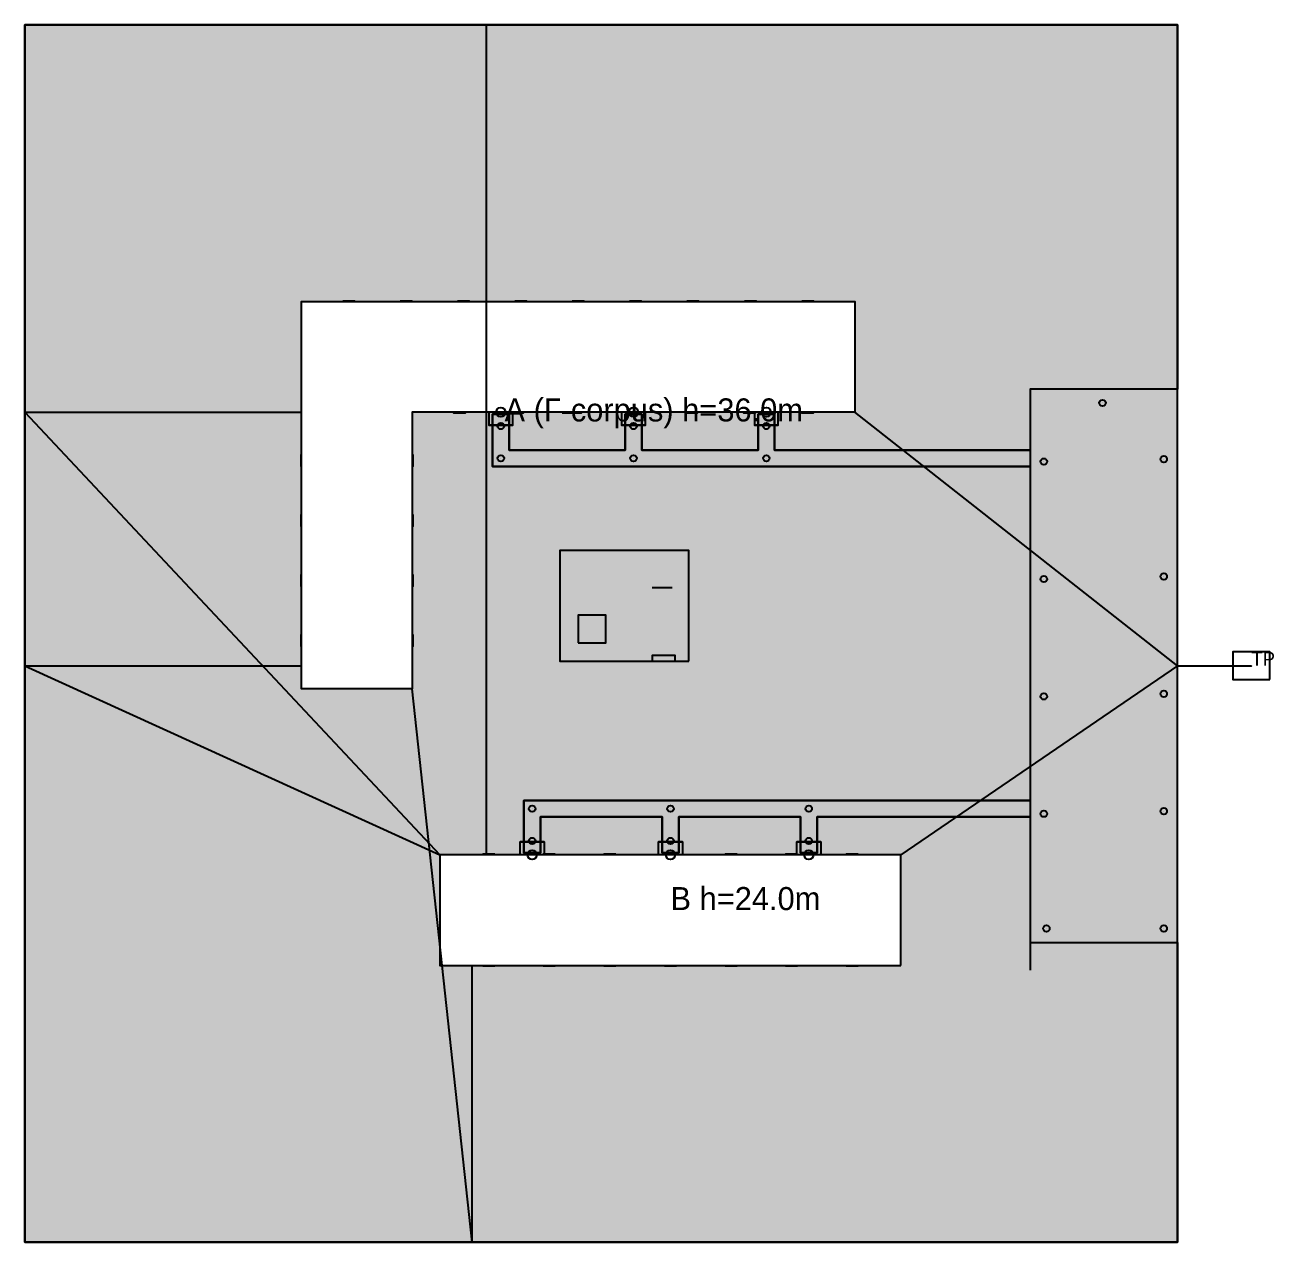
# Model space of a CAD drawing. Header units: metres. Extents: x 10 to 145, y 10 to 142.
import ezdxf

# ---------------------------------------------------------------- set-up
doc = ezdxf.new("R2010")
doc.units = ezdxf.units.M
for name, color, linetype in [('BUILDING_FOOTPRINT', 1, 'Continuous'), ('CANOPIES', 132, 'Continuous'), ('ENTRANCES', 132, 'Continuous'), ('GAS_PIPE', 2, 'Continuous'), ('GRASS', 84, 'Continuous'), ('HEATING_T1', 1, 'Continuous'), ('LABELS', 7, 'Continuous'), ('LAMPS', 2, 'Continuous'), ('PARKING', 253, 'Continuous'), ('PARKING_MARKINGS', 7, 'Continuous'), ('PATHS', 9, 'Continuous'), ('PLAYGROUND', 43, 'Continuous'), ('POWER_CABLE', 253, 'Continuous'), ('SEWER_K1', 30, 'Continuous'), ('TERRITORY_BOUNDARY', 8, 'Continuous'), ('TRANSFORMER_SUBSTATION', 9, 'Continuous'), ('WATER_SUPPLY_B1', 5, 'Continuous'), ('WINDOWS', 150, 'Continuous')]:
    doc.layers.add(name, color=color, linetype=linetype)

msp = doc.modelspace()

# ---------------------------------------------------------------- hatches: boundary and pattern name
at = {"layer": 'GRASS'}
h = msp.add_hatch(color=84, dxfattribs=at)
h.paths.add_polyline_path([(135, 10), (10, 10), (10, 142), (135, 142), (135, 102.5), (119, 102.5), (119, 95.9), (91.3, 95.9), (91.3, 99.8), (89.5, 99.8), (89.5, 95.9), (76.9, 95.9), (76.9, 99.8), (75.1, 99.8), (75.1, 95.9), (62.5, 95.9), (62.5, 99.8), (60.7, 99.8), (60.7, 94.1), (75.1, 94.1), (89.5, 94.1), (119, 94.1), (119, 57.9), (94.1, 57.9), (79.1, 57.9), (64.1, 57.9), (64.1, 52.2), (65.9, 52.2), (65.9, 56.1), (79.1, 56.1), (79.1, 52.2), (80.9, 52.2), (80.9, 56.1), (94.1, 56.1), (94.1, 52.2), (95.9, 52.2), (95.9, 56.1), (119, 56.1), (119, 42.5), (135, 42.5), (135, 10)])
h.paths.add_polyline_path([(55, 52), (55, 40), (105, 40), (105, 52), (55, 52)], flags=16)
h.paths.add_polyline_path([(68, 73), (82, 73), (82, 85), (68, 85), (68, 73)], flags=16)
h.paths.add_polyline_path([(40, 112), (40, 100), (40, 70), (52, 70), (52, 100), (100, 100), (100, 112), (40, 112)], flags=16)
at = {"layer": 'PARKING'}
msp.add_hatch(color=253, dxfattribs=at).paths.add_polyline_path([(135, 42.5), (135, 102.5), (119, 102.5), (119, 42.5), (135, 42.5)])
at = {"layer": 'PATHS'}
for points in [[(89.5, 94.1), (75.1, 94.1), (60.7, 94.1), (60.7, 99.8), (62.5, 99.8), (62.5, 95.9), (75.1, 95.9), (75.1, 99.8), (76.9, 99.8), (76.9, 95.9), (89.5, 95.9), (89.5, 99.8), (91.3, 99.8), (91.3, 95.9), (119, 95.9), (119, 94.1), (89.5, 94.1)], [(95.9, 56.1), (95.9, 52.2), (94.1, 52.2), (94.1, 56.1), (80.9, 56.1), (80.9, 52.2), (79.1, 52.2), (79.1, 56.1), (65.9, 56.1), (65.9, 52.2), (64.1, 52.2), (64.1, 57.9), (79.1, 57.9), (94.1, 57.9), (119, 57.9), (119, 56.1), (95.9, 56.1)]]:
    msp.add_hatch(color=9, dxfattribs=at).paths.add_polyline_path(points)
at = {"layer": 'PLAYGROUND'}
msp.add_hatch(color=43, dxfattribs=at).paths.add_polyline_path([(82, 73), (82, 85), (68, 85), (68, 73), (82, 73)])

# ---------------------------------------------------------------- linework, layer by layer
at = {"layer": 'BUILDING_FOOTPRINT'}
for points in [[(52, 70), (40, 70), (40, 100), (40, 112), (100, 112), (100, 100), (52, 100), (52, 70)], [(105, 40), (105, 52), (55, 52), (55, 40), (105, 40)]]:
    msp.add_lwpolyline(points, close=True, dxfattribs=at)
at = {"layer": 'CANOPIES'}
for points in [[(62.9, 100, 2.7), (60.3, 100, 2.7), (60.3, 98.6, 2.7), (62.9, 98.6, 2.7)], [(77.3, 100, 2.7), (74.7, 100, 2.7), (74.7, 98.6, 2.7), (77.3, 98.6, 2.7)], [(91.7, 100, 2.7), (89.1, 100, 2.7), (89.1, 98.6, 2.7), (91.7, 98.6, 2.7)], [(60.3, 98.6, 2.7), (62.9, 98.6, 2.7), (62.9, 98.6, 2.45), (60.3, 98.6, 2.45)], [(74.7, 98.6, 2.7), (77.3, 98.6, 2.7), (77.3, 98.6, 2.45), (74.7, 98.6, 2.45)], [(89.1, 98.6, 2.7), (91.7, 98.6, 2.7), (91.7, 98.6, 2.45), (89.1, 98.6, 2.45)], [(66.3, 52, 2.7), (63.7, 52, 2.7), (63.7, 53.4, 2.7), (66.3, 53.4, 2.7)], [(63.7, 53.4, 2.7), (66.3, 53.4, 2.7), (66.3, 53.4, 2.45), (63.7, 53.4, 2.45)], [(81.3, 52, 2.7), (78.7, 52, 2.7), (78.7, 53.4, 2.7), (81.3, 53.4, 2.7)], [(78.7, 53.4, 2.7), (81.3, 53.4, 2.7), (81.3, 53.4, 2.45), (78.7, 53.4, 2.45)], [(96.3, 52, 2.7), (93.7, 52, 2.7), (93.7, 53.4, 2.7), (96.3, 53.4, 2.7)], [(93.7, 53.4, 2.7), (96.3, 53.4, 2.7), (96.3, 53.4, 2.45), (93.7, 53.4, 2.45)]]:
    msp.add_3dface(points, dxfattribs=at)
at = {"layer": 'ENTRANCES'}
for centre in [(61.6, 100, 0.05), (76, 100, 0.05), (90.4, 100, 0.05), (65, 52, 0.05), (80, 52, 0.05), (95, 52, 0.05)]:
    msp.add_circle(centre, 0.5, dxfattribs=at)
at = {"layer": 'GAS_PIPE', "color": 2}
for points in [[(10, 100, 0.6), (40, 100, 0.6), (40, 100, 35)], [(10, 100, 0.6), (55, 52, 0.6), (55, 52, 23)]]:
    msp.add_polyline3d(points, dxfattribs=at)
at = {"layer": 'GRASS'}
msp.add_lwpolyline([(135, 10), (10, 10), (10, 142), (135, 142), (135, 102.5), (119, 102.5), (119, 95.9), (91.3, 95.9), (91.3, 99.8), (89.5, 99.8), (89.5, 95.9), (76.9, 95.9), (76.9, 99.8), (75.1, 99.8), (75.1, 95.9), (62.5, 95.9), (62.5, 99.8), (60.7, 99.8), (60.7, 94.1), (75.1, 94.1), (89.5, 94.1), (119, 94.1), (119, 57.9), (94.1, 57.9), (79.1, 57.9), (64.1, 57.9), (64.1, 52.2), (65.9, 52.2), (65.9, 56.1), (79.1, 56.1), (79.1, 52.2), (80.9, 52.2), (80.9, 56.1), (94.1, 56.1), (94.1, 52.2), (95.9, 52.2), (95.9, 56.1), (119, 56.1), (119, 42.5), (135, 42.5), (135, 10)], close=True, dxfattribs=at)
at = {"layer": 'HEATING_T1', "color": 1}
msp.add_line((60, 142, -1.3), (60, 142, -0.3), dxfattribs=at)
for points in [[(60, 142, -1.3), (60, 112, -1.3), (60, 112, -0.3)], [(60, 142, -1.3), (60, 52, -1.3), (60, 52, -0.3)]]:
    msp.add_polyline3d(points, dxfattribs=at)
at = {"layer": 'LAMPS'}
for p, q in [((126.86, 101), (126.86, 101, 4)), ((61.6, 98.5), (61.6, 98.5, 4)), ((76, 98.5), (76, 98.5, 4)), ((90.4, 98.5), (90.4, 98.5, 4)), ((61.6, 95), (61.6, 95, 4)), ((76, 95), (76, 95, 4)), ((90.4, 95), (90.4, 95, 4)), ((133.5, 94.91), (133.5, 94.91, 4)), ((120.5, 94.64), (120.5, 94.64, 4)), ((120.5, 81.91), (120.5, 81.91, 4)), ((133.5, 82.18), (133.5, 82.18, 4)), ((120.5, 69.18), (120.5, 69.18, 4)), ((133.5, 69.45), (133.5, 69.45, 4)), ((65, 57), (65, 57, 4)), ((80, 57), (80, 57, 4)), ((95, 57), (95, 57, 4)), ((120.5, 56.45), (120.5, 56.45, 4)), ((133.5, 56.73), (133.5, 56.73, 4)), ((65, 53.5), (65, 53.5, 4)), ((80, 53.5), (80, 53.5, 4)), ((95, 53.5), (95, 53.5, 4)), ((120.77, 44), (120.77, 44, 4)), ((133.5, 44), (133.5, 44, 4)), ((133.5, 44), (133.5, 44, 4))]:
    msp.add_line(p, q, dxfattribs=at)
for centre in [(126.86, 101, 4), (61.6, 98.5, 4), (76, 98.5, 4), (90.4, 98.5, 4), (61.6, 95, 4), (76, 95, 4), (90.4, 95, 4), (120.5, 94.64, 4), (133.5, 94.91, 4), (120.5, 81.91, 4), (133.5, 82.18, 4), (120.5, 69.18, 4), (133.5, 69.45, 4), (65, 57, 4), (80, 57, 4), (95, 57, 4), (133.5, 56.73, 4), (120.5, 56.45, 4), (65, 53.5, 4), (80, 53.5, 4), (95, 53.5, 4), (120.77, 44, 4), (133.5, 44, 4), (133.5, 44, 4)]:
    msp.add_circle(centre, 0.35, dxfattribs=at)
at = {"layer": 'PARKING'}
msp.add_lwpolyline([(135, 42.5), (135, 102.5), (119, 102.5), (119, 42.5), (135, 42.5)], close=True, dxfattribs=at)
at = {"layer": 'PARKING_MARKINGS'}
for p, q in [((119, 100), (119, 94.5)), ((119, 97.5), (119, 92)), ((119, 95), (119, 89.5)), ((119, 92.5), (119, 87)), ((119, 90), (119, 84.5)), ((119, 87.5), (119, 82)), ((119, 85), (119, 79.5)), ((119, 82.5), (119, 77)), ((119, 80), (119, 74.5)), ((119, 77.5), (119, 72)), ((119, 75), (119, 69.5)), ((119, 72.5), (119, 67)), ((119, 70), (119, 64.5)), ((119, 67.5), (119, 62)), ((119, 65), (119, 59.5)), ((119, 62.5), (119, 57)), ((119, 60), (119, 54.5)), ((119, 57.5), (119, 52)), ((119, 55), (119, 49.5)), ((119, 52.5), (119, 47)), ((119, 50), (119, 44.5)), ((119, 47.5), (119, 42)), ((119, 45), (119, 39.5))]:
    msp.add_line(p, q, dxfattribs=at)
at = {"layer": 'PATHS'}
for points in [[(89.5, 94.1), (75.1, 94.1), (60.7, 94.1), (60.7, 99.8), (62.5, 99.8), (62.5, 95.9), (75.1, 95.9), (75.1, 99.8), (76.9, 99.8), (76.9, 95.9), (89.5, 95.9), (89.5, 99.8), (91.3, 99.8), (91.3, 95.9), (119, 95.9), (119, 94.1), (89.5, 94.1)], [(95.9, 56.1), (95.9, 52.2), (94.1, 52.2), (94.1, 56.1), (80.9, 56.1), (80.9, 52.2), (79.1, 52.2), (79.1, 56.1), (65.9, 56.1), (65.9, 52.2), (64.1, 52.2), (64.1, 57.9), (79.1, 57.9), (94.1, 57.9), (119, 57.9), (119, 56.1), (95.9, 56.1)]]:
    msp.add_lwpolyline(points, close=True, dxfattribs=at)
at = {"layer": 'PLAYGROUND'}
for p, q in [((78, 81), (78, 81, 1.4)), ((78, 81, 1.4), (80.2, 81, 1.4)), ((80.2, 81), (80.2, 81, 1.4))]:
    msp.add_line(p, q, dxfattribs=at)
for points in [[(82, 73), (82, 85), (68, 85), (68, 73), (82, 73)], [(70, 75), (73, 75), (73, 78), (70, 78)], [(78, 73), (80.5, 73), (80.5, 73.6), (78, 73.6)]]:
    msp.add_lwpolyline(points, close=True, dxfattribs=at)
at = {"layer": 'POWER_CABLE', "color": 253}
msp.add_line((135, 72.5, -0.7), (135, 72.5, -0.3), dxfattribs=at)
for points in [[(135, 72.5, -0.7), (100, 100, -0.7), (100, 100, -0.3)], [(135, 72.5, -0.7), (105, 52, -0.7), (105, 52, -0.3)], [(135, 72.5, -0.7), (143, 72.5, -0.7), (143, 72.5, 0.1)]]:
    msp.add_polyline3d(points, dxfattribs=at)
at = {"layer": 'SEWER_K1', "color": 30}
msp.add_line((58.5, 10, -2.2), (58.5, 10, -0.3), dxfattribs=at)
for points in [[(58.5, 10, -2.2), (52, 70, -2.2), (52, 70, -0.3)], [(58.5, 10, -2.2), (58.5, 40, -2.2), (58.5, 40, -0.3)]]:
    msp.add_polyline3d(points, dxfattribs=at)
at = {"layer": 'TERRITORY_BOUNDARY'}
msp.add_lwpolyline([(135, 142), (10, 142), (10, 10), (135, 10), (135, 142)], close=True, dxfattribs=at)
at = {"layer": 'TRANSFORMER_SUBSTATION'}
msp.add_lwpolyline([(145, 71), (145, 74), (141, 74), (141, 71), (145, 71)], close=True, dxfattribs=at)
at = {"layer": 'WATER_SUPPLY_B1', "color": 5}
msp.add_line((10, 72.5, -1.6), (10, 72.5, -0.3), dxfattribs=at)
for points in [[(10, 72.5, -1.6), (40, 72.5, -1.6), (40, 72.5, -0.3)], [(10, 72.5, -1.6), (55, 52, -1.6), (55, 52, -0.3)]]:
    msp.add_polyline3d(points, dxfattribs=at)
at = {"layer": 'WINDOWS'}
for points in [[(44.46, 112.05, 1), (45.76, 112.05, 1), (45.76, 112.05, 2.4), (44.46, 112.05, 2.4)], [(44.46, 112.05, 4), (45.76, 112.05, 4), (45.76, 112.05, 5.4), (44.46, 112.05, 5.4)], [(44.46, 112.05, 7), (45.76, 112.05, 7), (45.76, 112.05, 8.4), (44.46, 112.05, 8.4)], [(44.46, 112.05, 10), (45.76, 112.05, 10), (45.76, 112.05, 11.4), (44.46, 112.05, 11.4)], [(44.46, 112.05, 13), (45.76, 112.05, 13), (45.76, 112.05, 14.4), (44.46, 112.05, 14.4)], [(44.46, 112.05, 16), (45.76, 112.05, 16), (45.76, 112.05, 17.4), (44.46, 112.05, 17.4)], [(44.46, 112.05, 19), (45.76, 112.05, 19), (45.76, 112.05, 20.4), (44.46, 112.05, 20.4)], [(44.46, 112.05, 22), (45.76, 112.05, 22), (45.76, 112.05, 23.4), (44.46, 112.05, 23.4)], [(44.46, 112.05, 25), (45.76, 112.05, 25), (45.76, 112.05, 26.4), (44.46, 112.05, 26.4)], [(44.46, 112.05, 28), (45.76, 112.05, 28), (45.76, 112.05, 29.4), (44.46, 112.05, 29.4)], [(44.46, 112.05, 31), (45.76, 112.05, 31), (45.76, 112.05, 32.4), (44.46, 112.05, 32.4)], [(44.46, 112.05, 34), (45.76, 112.05, 34), (45.76, 112.05, 35.4), (44.46, 112.05, 35.4)], [(50.68, 112.05, 1), (51.98, 112.05, 1), (51.98, 112.05, 2.4), (50.68, 112.05, 2.4)], [(50.68, 112.05, 4), (51.98, 112.05, 4), (51.98, 112.05, 5.4), (50.68, 112.05, 5.4)], [(50.68, 112.05, 7), (51.98, 112.05, 7), (51.98, 112.05, 8.4), (50.68, 112.05, 8.4)], [(50.68, 112.05, 10), (51.98, 112.05, 10), (51.98, 112.05, 11.4), (50.68, 112.05, 11.4)], [(50.68, 112.05, 13), (51.98, 112.05, 13), (51.98, 112.05, 14.4), (50.68, 112.05, 14.4)], [(50.68, 112.05, 16), (51.98, 112.05, 16), (51.98, 112.05, 17.4), (50.68, 112.05, 17.4)], [(50.68, 112.05, 19), (51.98, 112.05, 19), (51.98, 112.05, 20.4), (50.68, 112.05, 20.4)], [(50.68, 112.05, 22), (51.98, 112.05, 22), (51.98, 112.05, 23.4), (50.68, 112.05, 23.4)], [(50.68, 112.05, 25), (51.98, 112.05, 25), (51.98, 112.05, 26.4), (50.68, 112.05, 26.4)], [(50.68, 112.05, 28), (51.98, 112.05, 28), (51.98, 112.05, 29.4), (50.68, 112.05, 29.4)], [(50.68, 112.05, 31), (51.98, 112.05, 31), (51.98, 112.05, 32.4), (50.68, 112.05, 32.4)], [(50.68, 112.05, 34), (51.98, 112.05, 34), (51.98, 112.05, 35.4), (50.68, 112.05, 35.4)], [(56.91, 112.05, 1), (58.21, 112.05, 1), (58.21, 112.05, 2.4), (56.91, 112.05, 2.4)], [(56.91, 112.05, 4), (58.21, 112.05, 4), (58.21, 112.05, 5.4), (56.91, 112.05, 5.4)], [(56.91, 112.05, 7), (58.21, 112.05, 7), (58.21, 112.05, 8.4), (56.91, 112.05, 8.4)], [(56.91, 112.05, 10), (58.21, 112.05, 10), (58.21, 112.05, 11.4), (56.91, 112.05, 11.4)], [(56.91, 112.05, 13), (58.21, 112.05, 13), (58.21, 112.05, 14.4), (56.91, 112.05, 14.4)], [(56.91, 112.05, 16), (58.21, 112.05, 16), (58.21, 112.05, 17.4), (56.91, 112.05, 17.4)], [(56.91, 112.05, 19), (58.21, 112.05, 19), (58.21, 112.05, 20.4), (56.91, 112.05, 20.4)], [(56.91, 112.05, 22), (58.21, 112.05, 22), (58.21, 112.05, 23.4), (56.91, 112.05, 23.4)], [(56.91, 112.05, 25), (58.21, 112.05, 25), (58.21, 112.05, 26.4), (56.91, 112.05, 26.4)], [(56.91, 112.05, 28), (58.21, 112.05, 28), (58.21, 112.05, 29.4), (56.91, 112.05, 29.4)], [(56.91, 112.05, 31), (58.21, 112.05, 31), (58.21, 112.05, 32.4), (56.91, 112.05, 32.4)], [(56.91, 112.05, 34), (58.21, 112.05, 34), (58.21, 112.05, 35.4), (56.91, 112.05, 35.4)], [(63.13, 112.05, 1), (64.43, 112.05, 1), (64.43, 112.05, 2.4), (63.13, 112.05, 2.4)], [(63.13, 112.05, 4), (64.43, 112.05, 4), (64.43, 112.05, 5.4), (63.13, 112.05, 5.4)], [(63.13, 112.05, 7), (64.43, 112.05, 7), (64.43, 112.05, 8.4), (63.13, 112.05, 8.4)], [(63.13, 112.05, 10), (64.43, 112.05, 10), (64.43, 112.05, 11.4), (63.13, 112.05, 11.4)], [(63.13, 112.05, 13), (64.43, 112.05, 13), (64.43, 112.05, 14.4), (63.13, 112.05, 14.4)], [(63.13, 112.05, 16), (64.43, 112.05, 16), (64.43, 112.05, 17.4), (63.13, 112.05, 17.4)], [(63.13, 112.05, 19), (64.43, 112.05, 19), (64.43, 112.05, 20.4), (63.13, 112.05, 20.4)], [(63.13, 112.05, 22), (64.43, 112.05, 22), (64.43, 112.05, 23.4), (63.13, 112.05, 23.4)], [(63.13, 112.05, 25), (64.43, 112.05, 25), (64.43, 112.05, 26.4), (63.13, 112.05, 26.4)], [(63.13, 112.05, 28), (64.43, 112.05, 28), (64.43, 112.05, 29.4), (63.13, 112.05, 29.4)], [(63.13, 112.05, 31), (64.43, 112.05, 31), (64.43, 112.05, 32.4), (63.13, 112.05, 32.4)], [(63.13, 112.05, 34), (64.43, 112.05, 34), (64.43, 112.05, 35.4), (63.13, 112.05, 35.4)], [(69.35, 112.05, 1), (70.65, 112.05, 1), (70.65, 112.05, 2.4), (69.35, 112.05, 2.4)], [(69.35, 112.05, 4), (70.65, 112.05, 4), (70.65, 112.05, 5.4), (69.35, 112.05, 5.4)], [(69.35, 112.05, 7), (70.65, 112.05, 7), (70.65, 112.05, 8.4), (69.35, 112.05, 8.4)], [(69.35, 112.05, 10), (70.65, 112.05, 10), (70.65, 112.05, 11.4), (69.35, 112.05, 11.4)], [(69.35, 112.05, 13), (70.65, 112.05, 13), (70.65, 112.05, 14.4), (69.35, 112.05, 14.4)], [(69.35, 112.05, 16), (70.65, 112.05, 16), (70.65, 112.05, 17.4), (69.35, 112.05, 17.4)], [(69.35, 112.05, 19), (70.65, 112.05, 19), (70.65, 112.05, 20.4), (69.35, 112.05, 20.4)], [(69.35, 112.05, 22), (70.65, 112.05, 22), (70.65, 112.05, 23.4), (69.35, 112.05, 23.4)], [(69.35, 112.05, 25), (70.65, 112.05, 25), (70.65, 112.05, 26.4), (69.35, 112.05, 26.4)], [(69.35, 112.05, 28), (70.65, 112.05, 28), (70.65, 112.05, 29.4), (69.35, 112.05, 29.4)], [(69.35, 112.05, 31), (70.65, 112.05, 31), (70.65, 112.05, 32.4), (69.35, 112.05, 32.4)], [(69.35, 112.05, 34), (70.65, 112.05, 34), (70.65, 112.05, 35.4), (69.35, 112.05, 35.4)], [(75.57, 112.05, 1), (76.87, 112.05, 1), (76.87, 112.05, 2.4), (75.57, 112.05, 2.4)], [(75.57, 112.05, 4), (76.87, 112.05, 4), (76.87, 112.05, 5.4), (75.57, 112.05, 5.4)], [(75.57, 112.05, 7), (76.87, 112.05, 7), (76.87, 112.05, 8.4), (75.57, 112.05, 8.4)], [(75.57, 112.05, 10), (76.87, 112.05, 10), (76.87, 112.05, 11.4), (75.57, 112.05, 11.4)], [(75.57, 112.05, 13), (76.87, 112.05, 13), (76.87, 112.05, 14.4), (75.57, 112.05, 14.4)], [(75.57, 112.05, 16), (76.87, 112.05, 16), (76.87, 112.05, 17.4), (75.57, 112.05, 17.4)], [(75.57, 112.05, 19), (76.87, 112.05, 19), (76.87, 112.05, 20.4), (75.57, 112.05, 20.4)], [(75.57, 112.05, 22), (76.87, 112.05, 22), (76.87, 112.05, 23.4), (75.57, 112.05, 23.4)], [(75.57, 112.05, 25), (76.87, 112.05, 25), (76.87, 112.05, 26.4), (75.57, 112.05, 26.4)], [(75.57, 112.05, 28), (76.87, 112.05, 28), (76.87, 112.05, 29.4), (75.57, 112.05, 29.4)], [(75.57, 112.05, 31), (76.87, 112.05, 31), (76.87, 112.05, 32.4), (75.57, 112.05, 32.4)], [(75.57, 112.05, 34), (76.87, 112.05, 34), (76.87, 112.05, 35.4), (75.57, 112.05, 35.4)], [(81.79, 112.05, 1), (83.09, 112.05, 1), (83.09, 112.05, 2.4), (81.79, 112.05, 2.4)], [(81.79, 112.05, 4), (83.09, 112.05, 4), (83.09, 112.05, 5.4), (81.79, 112.05, 5.4)], [(81.79, 112.05, 7), (83.09, 112.05, 7), (83.09, 112.05, 8.4), (81.79, 112.05, 8.4)], [(81.79, 112.05, 10), (83.09, 112.05, 10), (83.09, 112.05, 11.4), (81.79, 112.05, 11.4)], [(81.79, 112.05, 13), (83.09, 112.05, 13), (83.09, 112.05, 14.4), (81.79, 112.05, 14.4)], [(81.79, 112.05, 16), (83.09, 112.05, 16), (83.09, 112.05, 17.4), (81.79, 112.05, 17.4)], [(81.79, 112.05, 19), (83.09, 112.05, 19), (83.09, 112.05, 20.4), (81.79, 112.05, 20.4)], [(81.79, 112.05, 22), (83.09, 112.05, 22), (83.09, 112.05, 23.4), (81.79, 112.05, 23.4)], [(81.79, 112.05, 25), (83.09, 112.05, 25), (83.09, 112.05, 26.4), (81.79, 112.05, 26.4)], [(81.79, 112.05, 28), (83.09, 112.05, 28), (83.09, 112.05, 29.4), (81.79, 112.05, 29.4)], [(81.79, 112.05, 31), (83.09, 112.05, 31), (83.09, 112.05, 32.4), (81.79, 112.05, 32.4)], [(81.79, 112.05, 34), (83.09, 112.05, 34), (83.09, 112.05, 35.4), (81.79, 112.05, 35.4)], [(88.02, 112.05, 1), (89.32, 112.05, 1), (89.32, 112.05, 2.4), (88.02, 112.05, 2.4)], [(88.02, 112.05, 4), (89.32, 112.05, 4), (89.32, 112.05, 5.4), (88.02, 112.05, 5.4)], [(88.02, 112.05, 7), (89.32, 112.05, 7), (89.32, 112.05, 8.4), (88.02, 112.05, 8.4)], [(88.02, 112.05, 10), (89.32, 112.05, 10), (89.32, 112.05, 11.4), (88.02, 112.05, 11.4)], [(88.02, 112.05, 13), (89.32, 112.05, 13), (89.32, 112.05, 14.4), (88.02, 112.05, 14.4)], [(88.02, 112.05, 16), (89.32, 112.05, 16), (89.32, 112.05, 17.4), (88.02, 112.05, 17.4)], [(88.02, 112.05, 19), (89.32, 112.05, 19), (89.32, 112.05, 20.4), (88.02, 112.05, 20.4)], [(88.02, 112.05, 22), (89.32, 112.05, 22), (89.32, 112.05, 23.4), (88.02, 112.05, 23.4)], [(88.02, 112.05, 25), (89.32, 112.05, 25), (89.32, 112.05, 26.4), (88.02, 112.05, 26.4)], [(88.02, 112.05, 28), (89.32, 112.05, 28), (89.32, 112.05, 29.4), (88.02, 112.05, 29.4)], [(88.02, 112.05, 31), (89.32, 112.05, 31), (89.32, 112.05, 32.4), (88.02, 112.05, 32.4)], [(88.02, 112.05, 34), (89.32, 112.05, 34), (89.32, 112.05, 35.4), (88.02, 112.05, 35.4)], [(94.24, 112.05, 1), (95.54, 112.05, 1), (95.54, 112.05, 2.4), (94.24, 112.05, 2.4)], [(94.24, 112.05, 4), (95.54, 112.05, 4), (95.54, 112.05, 5.4), (94.24, 112.05, 5.4)], [(94.24, 112.05, 7), (95.54, 112.05, 7), (95.54, 112.05, 8.4), (94.24, 112.05, 8.4)], [(94.24, 112.05, 10), (95.54, 112.05, 10), (95.54, 112.05, 11.4), (94.24, 112.05, 11.4)], [(94.24, 112.05, 13), (95.54, 112.05, 13), (95.54, 112.05, 14.4), (94.24, 112.05, 14.4)], [(94.24, 112.05, 16), (95.54, 112.05, 16), (95.54, 112.05, 17.4), (94.24, 112.05, 17.4)], [(94.24, 112.05, 19), (95.54, 112.05, 19), (95.54, 112.05, 20.4), (94.24, 112.05, 20.4)], [(94.24, 112.05, 22), (95.54, 112.05, 22), (95.54, 112.05, 23.4), (94.24, 112.05, 23.4)], [(94.24, 112.05, 25), (95.54, 112.05, 25), (95.54, 112.05, 26.4), (94.24, 112.05, 26.4)], [(94.24, 112.05, 28), (95.54, 112.05, 28), (95.54, 112.05, 29.4), (94.24, 112.05, 29.4)], [(94.24, 112.05, 31), (95.54, 112.05, 31), (95.54, 112.05, 32.4), (94.24, 112.05, 32.4)], [(94.24, 112.05, 34), (95.54, 112.05, 34), (95.54, 112.05, 35.4), (94.24, 112.05, 35.4)], [(57.79, 99.95, 1), (56.49, 99.95, 1), (56.49, 99.95, 2.4), (57.79, 99.95, 2.4)], [(57.79, 99.95, 4), (56.49, 99.95, 4), (56.49, 99.95, 5.4), (57.79, 99.95, 5.4)], [(57.79, 99.95, 7), (56.49, 99.95, 7), (56.49, 99.95, 8.4), (57.79, 99.95, 8.4)], [(57.79, 99.95, 10), (56.49, 99.95, 10), (56.49, 99.95, 11.4), (57.79, 99.95, 11.4)], [(57.79, 99.95, 13), (56.49, 99.95, 13), (56.49, 99.95, 14.4), (57.79, 99.95, 14.4)], [(57.79, 99.95, 16), (56.49, 99.95, 16), (56.49, 99.95, 17.4), (57.79, 99.95, 17.4)], [(57.79, 99.95, 19), (56.49, 99.95, 19), (56.49, 99.95, 20.4), (57.79, 99.95, 20.4)], [(57.79, 99.95, 22), (56.49, 99.95, 22), (56.49, 99.95, 23.4), (57.79, 99.95, 23.4)], [(57.79, 99.95, 25), (56.49, 99.95, 25), (56.49, 99.95, 26.4), (57.79, 99.95, 26.4)], [(57.79, 99.95, 28), (56.49, 99.95, 28), (56.49, 99.95, 29.4), (57.79, 99.95, 29.4)], [(57.79, 99.95, 31), (56.49, 99.95, 31), (56.49, 99.95, 32.4), (57.79, 99.95, 32.4)], [(57.79, 99.95, 34), (56.49, 99.95, 34), (56.49, 99.95, 35.4), (57.79, 99.95, 35.4)], [(64.08, 99.95, 4), (62.78, 99.95, 4), (62.78, 99.95, 5.4), (64.08, 99.95, 5.4)], [(64.08, 99.95, 7), (62.78, 99.95, 7), (62.78, 99.95, 8.4), (64.08, 99.95, 8.4)], [(64.08, 99.95, 10), (62.78, 99.95, 10), (62.78, 99.95, 11.4), (64.08, 99.95, 11.4)], [(64.08, 99.95, 13), (62.78, 99.95, 13), (62.78, 99.95, 14.4), (64.08, 99.95, 14.4)], [(64.08, 99.95, 16), (62.78, 99.95, 16), (62.78, 99.95, 17.4), (64.08, 99.95, 17.4)], [(64.08, 99.95, 19), (62.78, 99.95, 19), (62.78, 99.95, 20.4), (64.08, 99.95, 20.4)], [(64.08, 99.95, 22), (62.78, 99.95, 22), (62.78, 99.95, 23.4), (64.08, 99.95, 23.4)], [(64.08, 99.95, 25), (62.78, 99.95, 25), (62.78, 99.95, 26.4), (64.08, 99.95, 26.4)], [(64.08, 99.95, 28), (62.78, 99.95, 28), (62.78, 99.95, 29.4), (64.08, 99.95, 29.4)], [(64.08, 99.95, 31), (62.78, 99.95, 31), (62.78, 99.95, 32.4), (64.08, 99.95, 32.4)], [(64.08, 99.95, 34), (62.78, 99.95, 34), (62.78, 99.95, 35.4), (64.08, 99.95, 35.4)], [(70.36, 99.95, 1), (69.06, 99.95, 1), (69.06, 99.95, 2.4), (70.36, 99.95, 2.4)], [(70.36, 99.95, 4), (69.06, 99.95, 4), (69.06, 99.95, 5.4), (70.36, 99.95, 5.4)], [(70.36, 99.95, 7), (69.06, 99.95, 7), (69.06, 99.95, 8.4), (70.36, 99.95, 8.4)], [(70.36, 99.95, 10), (69.06, 99.95, 10), (69.06, 99.95, 11.4), (70.36, 99.95, 11.4)], [(70.36, 99.95, 13), (69.06, 99.95, 13), (69.06, 99.95, 14.4), (70.36, 99.95, 14.4)], [(70.36, 99.95, 16), (69.06, 99.95, 16), (69.06, 99.95, 17.4), (70.36, 99.95, 17.4)], [(70.36, 99.95, 19), (69.06, 99.95, 19), (69.06, 99.95, 20.4), (70.36, 99.95, 20.4)], [(70.36, 99.95, 22), (69.06, 99.95, 22), (69.06, 99.95, 23.4), (70.36, 99.95, 23.4)], [(70.36, 99.95, 25), (69.06, 99.95, 25), (69.06, 99.95, 26.4), (70.36, 99.95, 26.4)], [(70.36, 99.95, 28), (69.06, 99.95, 28), (69.06, 99.95, 29.4), (70.36, 99.95, 29.4)], [(70.36, 99.95, 31), (69.06, 99.95, 31), (69.06, 99.95, 32.4), (70.36, 99.95, 32.4)], [(70.36, 99.95, 34), (69.06, 99.95, 34), (69.06, 99.95, 35.4), (70.36, 99.95, 35.4)], [(76.65, 99.95, 4), (75.35, 99.95, 4), (75.35, 99.95, 5.4), (76.65, 99.95, 5.4)], [(76.65, 99.95, 7), (75.35, 99.95, 7), (75.35, 99.95, 8.4), (76.65, 99.95, 8.4)], [(76.65, 99.95, 10), (75.35, 99.95, 10), (75.35, 99.95, 11.4), (76.65, 99.95, 11.4)], [(76.65, 99.95, 13), (75.35, 99.95, 13), (75.35, 99.95, 14.4), (76.65, 99.95, 14.4)], [(76.65, 99.95, 16), (75.35, 99.95, 16), (75.35, 99.95, 17.4), (76.65, 99.95, 17.4)], [(76.65, 99.95, 19), (75.35, 99.95, 19), (75.35, 99.95, 20.4), (76.65, 99.95, 20.4)], [(76.65, 99.95, 22), (75.35, 99.95, 22), (75.35, 99.95, 23.4), (76.65, 99.95, 23.4)], [(76.65, 99.95, 25), (75.35, 99.95, 25), (75.35, 99.95, 26.4), (76.65, 99.95, 26.4)], [(76.65, 99.95, 28), (75.35, 99.95, 28), (75.35, 99.95, 29.4), (76.65, 99.95, 29.4)], [(76.65, 99.95, 31), (75.35, 99.95, 31), (75.35, 99.95, 32.4), (76.65, 99.95, 32.4)], [(76.65, 99.95, 34), (75.35, 99.95, 34), (75.35, 99.95, 35.4), (76.65, 99.95, 35.4)], [(82.94, 99.95, 1), (81.64, 99.95, 1), (81.64, 99.95, 2.4), (82.94, 99.95, 2.4)], [(82.94, 99.95, 4), (81.64, 99.95, 4), (81.64, 99.95, 5.4), (82.94, 99.95, 5.4)], [(82.94, 99.95, 7), (81.64, 99.95, 7), (81.64, 99.95, 8.4), (82.94, 99.95, 8.4)], [(82.94, 99.95, 10), (81.64, 99.95, 10), (81.64, 99.95, 11.4), (82.94, 99.95, 11.4)], [(82.94, 99.95, 13), (81.64, 99.95, 13), (81.64, 99.95, 14.4), (82.94, 99.95, 14.4)], [(82.94, 99.95, 16), (81.64, 99.95, 16), (81.64, 99.95, 17.4), (82.94, 99.95, 17.4)], [(82.94, 99.95, 19), (81.64, 99.95, 19), (81.64, 99.95, 20.4), (82.94, 99.95, 20.4)], [(82.94, 99.95, 22), (81.64, 99.95, 22), (81.64, 99.95, 23.4), (82.94, 99.95, 23.4)], [(82.94, 99.95, 25), (81.64, 99.95, 25), (81.64, 99.95, 26.4), (82.94, 99.95, 26.4)], [(82.94, 99.95, 28), (81.64, 99.95, 28), (81.64, 99.95, 29.4), (82.94, 99.95, 29.4)], [(82.94, 99.95, 31), (81.64, 99.95, 31), (81.64, 99.95, 32.4), (82.94, 99.95, 32.4)], [(82.94, 99.95, 34), (81.64, 99.95, 34), (81.64, 99.95, 35.4), (82.94, 99.95, 35.4)], [(89.22, 99.95, 4), (87.92, 99.95, 4), (87.92, 99.95, 5.4), (89.22, 99.95, 5.4)], [(89.22, 99.95, 7), (87.92, 99.95, 7), (87.92, 99.95, 8.4), (89.22, 99.95, 8.4)], [(89.22, 99.95, 10), (87.92, 99.95, 10), (87.92, 99.95, 11.4), (89.22, 99.95, 11.4)], [(89.22, 99.95, 13), (87.92, 99.95, 13), (87.92, 99.95, 14.4), (89.22, 99.95, 14.4)], [(89.22, 99.95, 16), (87.92, 99.95, 16), (87.92, 99.95, 17.4), (89.22, 99.95, 17.4)], [(89.22, 99.95, 19), (87.92, 99.95, 19), (87.92, 99.95, 20.4), (89.22, 99.95, 20.4)], [(89.22, 99.95, 22), (87.92, 99.95, 22), (87.92, 99.95, 23.4), (89.22, 99.95, 23.4)], [(89.22, 99.95, 25), (87.92, 99.95, 25), (87.92, 99.95, 26.4), (89.22, 99.95, 26.4)], [(89.22, 99.95, 28), (87.92, 99.95, 28), (87.92, 99.95, 29.4), (89.22, 99.95, 29.4)], [(89.22, 99.95, 31), (87.92, 99.95, 31), (87.92, 99.95, 32.4), (89.22, 99.95, 32.4)], [(89.22, 99.95, 34), (87.92, 99.95, 34), (87.92, 99.95, 35.4), (89.22, 99.95, 35.4)], [(95.51, 99.95, 1), (94.21, 99.95, 1), (94.21, 99.95, 2.4), (95.51, 99.95, 2.4)], [(95.51, 99.95, 4), (94.21, 99.95, 4), (94.21, 99.95, 5.4), (95.51, 99.95, 5.4)], [(95.51, 99.95, 7), (94.21, 99.95, 7), (94.21, 99.95, 8.4), (95.51, 99.95, 8.4)], [(95.51, 99.95, 10), (94.21, 99.95, 10), (94.21, 99.95, 11.4), (95.51, 99.95, 11.4)], [(95.51, 99.95, 13), (94.21, 99.95, 13), (94.21, 99.95, 14.4), (95.51, 99.95, 14.4)], [(95.51, 99.95, 16), (94.21, 99.95, 16), (94.21, 99.95, 17.4), (95.51, 99.95, 17.4)], [(95.51, 99.95, 19), (94.21, 99.95, 19), (94.21, 99.95, 20.4), (95.51, 99.95, 20.4)], [(95.51, 99.95, 22), (94.21, 99.95, 22), (94.21, 99.95, 23.4), (95.51, 99.95, 23.4)], [(95.51, 99.95, 25), (94.21, 99.95, 25), (94.21, 99.95, 26.4), (95.51, 99.95, 26.4)], [(95.51, 99.95, 28), (94.21, 99.95, 28), (94.21, 99.95, 29.4), (95.51, 99.95, 29.4)], [(95.51, 99.95, 31), (94.21, 99.95, 31), (94.21, 99.95, 32.4), (95.51, 99.95, 32.4)], [(95.51, 99.95, 34), (94.21, 99.95, 34), (94.21, 99.95, 35.4), (95.51, 99.95, 35.4)], [(39.95, 94.1, 1), (39.95, 95.4, 1), (39.95, 95.4, 2.4), (39.95, 94.1, 2.4)], [(39.95, 94.1, 4), (39.95, 95.4, 4), (39.95, 95.4, 5.4), (39.95, 94.1, 5.4)], [(39.95, 94.1, 7), (39.95, 95.4, 7), (39.95, 95.4, 8.4), (39.95, 94.1, 8.4)], [(39.95, 94.1, 10), (39.95, 95.4, 10), (39.95, 95.4, 11.4), (39.95, 94.1, 11.4)], [(39.95, 94.1, 13), (39.95, 95.4, 13), (39.95, 95.4, 14.4), (39.95, 94.1, 14.4)], [(39.95, 94.1, 16), (39.95, 95.4, 16), (39.95, 95.4, 17.4), (39.95, 94.1, 17.4)], [(39.95, 94.1, 19), (39.95, 95.4, 19), (39.95, 95.4, 20.4), (39.95, 94.1, 20.4)], [(39.95, 94.1, 22), (39.95, 95.4, 22), (39.95, 95.4, 23.4), (39.95, 94.1, 23.4)], [(39.95, 94.1, 25), (39.95, 95.4, 25), (39.95, 95.4, 26.4), (39.95, 94.1, 26.4)], [(39.95, 94.1, 28), (39.95, 95.4, 28), (39.95, 95.4, 29.4), (39.95, 94.1, 29.4)], [(39.95, 94.1, 31), (39.95, 95.4, 31), (39.95, 95.4, 32.4), (39.95, 94.1, 32.4)], [(39.95, 94.1, 34), (39.95, 95.4, 34), (39.95, 95.4, 35.4), (39.95, 94.1, 35.4)], [(52.05, 95.4, 1), (52.05, 94.1, 1), (52.05, 94.1, 2.4), (52.05, 95.4, 2.4)], [(52.05, 95.4, 4), (52.05, 94.1, 4), (52.05, 94.1, 5.4), (52.05, 95.4, 5.4)], [(52.05, 95.4, 7), (52.05, 94.1, 7), (52.05, 94.1, 8.4), (52.05, 95.4, 8.4)], [(52.05, 95.4, 10), (52.05, 94.1, 10), (52.05, 94.1, 11.4), (52.05, 95.4, 11.4)], [(52.05, 95.4, 13), (52.05, 94.1, 13), (52.05, 94.1, 14.4), (52.05, 95.4, 14.4)], [(52.05, 95.4, 16), (52.05, 94.1, 16), (52.05, 94.1, 17.4), (52.05, 95.4, 17.4)], [(52.05, 95.4, 19), (52.05, 94.1, 19), (52.05, 94.1, 20.4), (52.05, 95.4, 20.4)], [(52.05, 95.4, 22), (52.05, 94.1, 22), (52.05, 94.1, 23.4), (52.05, 95.4, 23.4)], [(52.05, 95.4, 25), (52.05, 94.1, 25), (52.05, 94.1, 26.4), (52.05, 95.4, 26.4)], [(52.05, 95.4, 28), (52.05, 94.1, 28), (52.05, 94.1, 29.4), (52.05, 95.4, 29.4)], [(52.05, 95.4, 31), (52.05, 94.1, 31), (52.05, 94.1, 32.4), (52.05, 95.4, 32.4)], [(52.05, 95.4, 34), (52.05, 94.1, 34), (52.05, 94.1, 35.4), (52.05, 95.4, 35.4)], [(39.95, 87.6, 1), (39.95, 88.9, 1), (39.95, 88.9, 2.4), (39.95, 87.6, 2.4)], [(39.95, 87.6, 4), (39.95, 88.9, 4), (39.95, 88.9, 5.4), (39.95, 87.6, 5.4)], [(39.95, 87.6, 7), (39.95, 88.9, 7), (39.95, 88.9, 8.4), (39.95, 87.6, 8.4)], [(39.95, 87.6, 10), (39.95, 88.9, 10), (39.95, 88.9, 11.4), (39.95, 87.6, 11.4)], [(39.95, 87.6, 13), (39.95, 88.9, 13), (39.95, 88.9, 14.4), (39.95, 87.6, 14.4)], [(39.95, 87.6, 16), (39.95, 88.9, 16), (39.95, 88.9, 17.4), (39.95, 87.6, 17.4)], [(39.95, 87.6, 19), (39.95, 88.9, 19), (39.95, 88.9, 20.4), (39.95, 87.6, 20.4)], [(39.95, 87.6, 22), (39.95, 88.9, 22), (39.95, 88.9, 23.4), (39.95, 87.6, 23.4)], [(39.95, 87.6, 25), (39.95, 88.9, 25), (39.95, 88.9, 26.4), (39.95, 87.6, 26.4)], [(39.95, 87.6, 28), (39.95, 88.9, 28), (39.95, 88.9, 29.4), (39.95, 87.6, 29.4)], [(39.95, 87.6, 31), (39.95, 88.9, 31), (39.95, 88.9, 32.4), (39.95, 87.6, 32.4)], [(39.95, 87.6, 34), (39.95, 88.9, 34), (39.95, 88.9, 35.4), (39.95, 87.6, 35.4)], [(52.05, 88.9, 1), (52.05, 87.6, 1), (52.05, 87.6, 2.4), (52.05, 88.9, 2.4)], [(52.05, 88.9, 4), (52.05, 87.6, 4), (52.05, 87.6, 5.4), (52.05, 88.9, 5.4)], [(52.05, 88.9, 7), (52.05, 87.6, 7), (52.05, 87.6, 8.4), (52.05, 88.9, 8.4)], [(52.05, 88.9, 10), (52.05, 87.6, 10), (52.05, 87.6, 11.4), (52.05, 88.9, 11.4)], [(52.05, 88.9, 13), (52.05, 87.6, 13), (52.05, 87.6, 14.4), (52.05, 88.9, 14.4)], [(52.05, 88.9, 16), (52.05, 87.6, 16), (52.05, 87.6, 17.4), (52.05, 88.9, 17.4)], [(52.05, 88.9, 19), (52.05, 87.6, 19), (52.05, 87.6, 20.4), (52.05, 88.9, 20.4)], [(52.05, 88.9, 22), (52.05, 87.6, 22), (52.05, 87.6, 23.4), (52.05, 88.9, 23.4)], [(52.05, 88.9, 25), (52.05, 87.6, 25), (52.05, 87.6, 26.4), (52.05, 88.9, 26.4)], [(52.05, 88.9, 28), (52.05, 87.6, 28), (52.05, 87.6, 29.4), (52.05, 88.9, 29.4)], [(52.05, 88.9, 31), (52.05, 87.6, 31), (52.05, 87.6, 32.4), (52.05, 88.9, 32.4)], [(52.05, 88.9, 34), (52.05, 87.6, 34), (52.05, 87.6, 35.4), (52.05, 88.9, 35.4)], [(39.95, 81.1, 1), (39.95, 82.4, 1), (39.95, 82.4, 2.4), (39.95, 81.1, 2.4)], [(39.95, 81.1, 4), (39.95, 82.4, 4), (39.95, 82.4, 5.4), (39.95, 81.1, 5.4)], [(39.95, 81.1, 7), (39.95, 82.4, 7), (39.95, 82.4, 8.4), (39.95, 81.1, 8.4)], [(39.95, 81.1, 10), (39.95, 82.4, 10), (39.95, 82.4, 11.4), (39.95, 81.1, 11.4)], [(39.95, 81.1, 13), (39.95, 82.4, 13), (39.95, 82.4, 14.4), (39.95, 81.1, 14.4)], [(39.95, 81.1, 16), (39.95, 82.4, 16), (39.95, 82.4, 17.4), (39.95, 81.1, 17.4)], [(39.95, 81.1, 19), (39.95, 82.4, 19), (39.95, 82.4, 20.4), (39.95, 81.1, 20.4)], [(39.95, 81.1, 22), (39.95, 82.4, 22), (39.95, 82.4, 23.4), (39.95, 81.1, 23.4)], [(39.95, 81.1, 25), (39.95, 82.4, 25), (39.95, 82.4, 26.4), (39.95, 81.1, 26.4)], [(39.95, 81.1, 28), (39.95, 82.4, 28), (39.95, 82.4, 29.4), (39.95, 81.1, 29.4)], [(39.95, 81.1, 31), (39.95, 82.4, 31), (39.95, 82.4, 32.4), (39.95, 81.1, 32.4)], [(39.95, 81.1, 34), (39.95, 82.4, 34), (39.95, 82.4, 35.4), (39.95, 81.1, 35.4)], [(52.05, 82.4, 1), (52.05, 81.1, 1), (52.05, 81.1, 2.4), (52.05, 82.4, 2.4)], [(52.05, 82.4, 4), (52.05, 81.1, 4), (52.05, 81.1, 5.4), (52.05, 82.4, 5.4)], [(52.05, 82.4, 7), (52.05, 81.1, 7), (52.05, 81.1, 8.4), (52.05, 82.4, 8.4)], [(52.05, 82.4, 10), (52.05, 81.1, 10), (52.05, 81.1, 11.4), (52.05, 82.4, 11.4)], [(52.05, 82.4, 13), (52.05, 81.1, 13), (52.05, 81.1, 14.4), (52.05, 82.4, 14.4)], [(52.05, 82.4, 16), (52.05, 81.1, 16), (52.05, 81.1, 17.4), (52.05, 82.4, 17.4)], [(52.05, 82.4, 19), (52.05, 81.1, 19), (52.05, 81.1, 20.4), (52.05, 82.4, 20.4)], [(52.05, 82.4, 22), (52.05, 81.1, 22), (52.05, 81.1, 23.4), (52.05, 82.4, 23.4)], [(52.05, 82.4, 25), (52.05, 81.1, 25), (52.05, 81.1, 26.4), (52.05, 82.4, 26.4)], [(52.05, 82.4, 28), (52.05, 81.1, 28), (52.05, 81.1, 29.4), (52.05, 82.4, 29.4)], [(52.05, 82.4, 31), (52.05, 81.1, 31), (52.05, 81.1, 32.4), (52.05, 82.4, 32.4)], [(52.05, 82.4, 34), (52.05, 81.1, 34), (52.05, 81.1, 35.4), (52.05, 82.4, 35.4)], [(39.95, 74.6, 1), (39.95, 75.9, 1), (39.95, 75.9, 2.4), (39.95, 74.6, 2.4)], [(39.95, 74.6, 4), (39.95, 75.9, 4), (39.95, 75.9, 5.4), (39.95, 74.6, 5.4)], [(39.95, 74.6, 7), (39.95, 75.9, 7), (39.95, 75.9, 8.4), (39.95, 74.6, 8.4)], [(39.95, 74.6, 10), (39.95, 75.9, 10), (39.95, 75.9, 11.4), (39.95, 74.6, 11.4)], [(39.95, 74.6, 13), (39.95, 75.9, 13), (39.95, 75.9, 14.4), (39.95, 74.6, 14.4)], [(39.95, 74.6, 16), (39.95, 75.9, 16), (39.95, 75.9, 17.4), (39.95, 74.6, 17.4)], [(39.95, 74.6, 19), (39.95, 75.9, 19), (39.95, 75.9, 20.4), (39.95, 74.6, 20.4)], [(39.95, 74.6, 22), (39.95, 75.9, 22), (39.95, 75.9, 23.4), (39.95, 74.6, 23.4)], [(39.95, 74.6, 25), (39.95, 75.9, 25), (39.95, 75.9, 26.4), (39.95, 74.6, 26.4)], [(39.95, 74.6, 28), (39.95, 75.9, 28), (39.95, 75.9, 29.4), (39.95, 74.6, 29.4)], [(39.95, 74.6, 31), (39.95, 75.9, 31), (39.95, 75.9, 32.4), (39.95, 74.6, 32.4)], [(39.95, 74.6, 34), (39.95, 75.9, 34), (39.95, 75.9, 35.4), (39.95, 74.6, 35.4)], [(52.05, 75.9, 1), (52.05, 74.6, 1), (52.05, 74.6, 2.4), (52.05, 75.9, 2.4)], [(52.05, 75.9, 4), (52.05, 74.6, 4), (52.05, 74.6, 5.4), (52.05, 75.9, 5.4)], [(52.05, 75.9, 7), (52.05, 74.6, 7), (52.05, 74.6, 8.4), (52.05, 75.9, 8.4)], [(52.05, 75.9, 10), (52.05, 74.6, 10), (52.05, 74.6, 11.4), (52.05, 75.9, 11.4)], [(52.05, 75.9, 13), (52.05, 74.6, 13), (52.05, 74.6, 14.4), (52.05, 75.9, 14.4)], [(52.05, 75.9, 16), (52.05, 74.6, 16), (52.05, 74.6, 17.4), (52.05, 75.9, 17.4)], [(52.05, 75.9, 19), (52.05, 74.6, 19), (52.05, 74.6, 20.4), (52.05, 75.9, 20.4)], [(52.05, 75.9, 22), (52.05, 74.6, 22), (52.05, 74.6, 23.4), (52.05, 75.9, 23.4)], [(52.05, 75.9, 25), (52.05, 74.6, 25), (52.05, 74.6, 26.4), (52.05, 75.9, 26.4)], [(52.05, 75.9, 28), (52.05, 74.6, 28), (52.05, 74.6, 29.4), (52.05, 75.9, 29.4)], [(52.05, 75.9, 31), (52.05, 74.6, 31), (52.05, 74.6, 32.4), (52.05, 75.9, 32.4)], [(52.05, 75.9, 34), (52.05, 74.6, 34), (52.05, 74.6, 35.4), (52.05, 75.9, 35.4)], [(60.94, 52.05, 1), (59.64, 52.05, 1), (59.64, 52.05, 2.4), (60.94, 52.05, 2.4)], [(60.94, 52.05, 4), (59.64, 52.05, 4), (59.64, 52.05, 5.4), (60.94, 52.05, 5.4)], [(60.94, 52.05, 7), (59.64, 52.05, 7), (59.64, 52.05, 8.4), (60.94, 52.05, 8.4)], [(60.94, 52.05, 10), (59.64, 52.05, 10), (59.64, 52.05, 11.4), (60.94, 52.05, 11.4)], [(60.94, 52.05, 13), (59.64, 52.05, 13), (59.64, 52.05, 14.4), (60.94, 52.05, 14.4)], [(60.94, 52.05, 16), (59.64, 52.05, 16), (59.64, 52.05, 17.4), (60.94, 52.05, 17.4)], [(60.94, 52.05, 19), (59.64, 52.05, 19), (59.64, 52.05, 20.4), (60.94, 52.05, 20.4)], [(60.94, 52.05, 22), (59.64, 52.05, 22), (59.64, 52.05, 23.4), (60.94, 52.05, 23.4)], [(67.51, 52.05, 4), (66.21, 52.05, 4), (66.21, 52.05, 5.4), (67.51, 52.05, 5.4)], [(67.51, 52.05, 7), (66.21, 52.05, 7), (66.21, 52.05, 8.4), (67.51, 52.05, 8.4)], [(67.51, 52.05, 10), (66.21, 52.05, 10), (66.21, 52.05, 11.4), (67.51, 52.05, 11.4)], [(67.51, 52.05, 13), (66.21, 52.05, 13), (66.21, 52.05, 14.4), (67.51, 52.05, 14.4)], [(67.51, 52.05, 16), (66.21, 52.05, 16), (66.21, 52.05, 17.4), (67.51, 52.05, 17.4)], [(67.51, 52.05, 19), (66.21, 52.05, 19), (66.21, 52.05, 20.4), (67.51, 52.05, 20.4)], [(67.51, 52.05, 22), (66.21, 52.05, 22), (66.21, 52.05, 23.4), (67.51, 52.05, 23.4)], [(74.08, 52.05, 1), (72.78, 52.05, 1), (72.78, 52.05, 2.4), (74.08, 52.05, 2.4)], [(74.08, 52.05, 4), (72.78, 52.05, 4), (72.78, 52.05, 5.4), (74.08, 52.05, 5.4)], [(74.08, 52.05, 7), (72.78, 52.05, 7), (72.78, 52.05, 8.4), (74.08, 52.05, 8.4)], [(74.08, 52.05, 10), (72.78, 52.05, 10), (72.78, 52.05, 11.4), (74.08, 52.05, 11.4)], [(74.08, 52.05, 13), (72.78, 52.05, 13), (72.78, 52.05, 14.4), (74.08, 52.05, 14.4)], [(74.08, 52.05, 16), (72.78, 52.05, 16), (72.78, 52.05, 17.4), (74.08, 52.05, 17.4)], [(74.08, 52.05, 19), (72.78, 52.05, 19), (72.78, 52.05, 20.4), (74.08, 52.05, 20.4)], [(74.08, 52.05, 22), (72.78, 52.05, 22), (72.78, 52.05, 23.4), (74.08, 52.05, 23.4)], [(80.65, 52.05, 4), (79.35, 52.05, 4), (79.35, 52.05, 5.4), (80.65, 52.05, 5.4)], [(80.65, 52.05, 7), (79.35, 52.05, 7), (79.35, 52.05, 8.4), (80.65, 52.05, 8.4)], [(80.65, 52.05, 10), (79.35, 52.05, 10), (79.35, 52.05, 11.4), (80.65, 52.05, 11.4)], [(80.65, 52.05, 13), (79.35, 52.05, 13), (79.35, 52.05, 14.4), (80.65, 52.05, 14.4)], [(80.65, 52.05, 16), (79.35, 52.05, 16), (79.35, 52.05, 17.4), (80.65, 52.05, 17.4)], [(80.65, 52.05, 19), (79.35, 52.05, 19), (79.35, 52.05, 20.4), (80.65, 52.05, 20.4)], [(80.65, 52.05, 22), (79.35, 52.05, 22), (79.35, 52.05, 23.4), (80.65, 52.05, 23.4)], [(87.22, 52.05, 1), (85.92, 52.05, 1), (85.92, 52.05, 2.4), (87.22, 52.05, 2.4)], [(87.22, 52.05, 4), (85.92, 52.05, 4), (85.92, 52.05, 5.4), (87.22, 52.05, 5.4)], [(87.22, 52.05, 7), (85.92, 52.05, 7), (85.92, 52.05, 8.4), (87.22, 52.05, 8.4)], [(87.22, 52.05, 10), (85.92, 52.05, 10), (85.92, 52.05, 11.4), (87.22, 52.05, 11.4)], [(87.22, 52.05, 13), (85.92, 52.05, 13), (85.92, 52.05, 14.4), (87.22, 52.05, 14.4)], [(87.22, 52.05, 16), (85.92, 52.05, 16), (85.92, 52.05, 17.4), (87.22, 52.05, 17.4)], [(87.22, 52.05, 19), (85.92, 52.05, 19), (85.92, 52.05, 20.4), (87.22, 52.05, 20.4)], [(87.22, 52.05, 22), (85.92, 52.05, 22), (85.92, 52.05, 23.4), (87.22, 52.05, 23.4)], [(93.79, 52.05, 4), (92.49, 52.05, 4), (92.49, 52.05, 5.4), (93.79, 52.05, 5.4)], [(93.79, 52.05, 7), (92.49, 52.05, 7), (92.49, 52.05, 8.4), (93.79, 52.05, 8.4)], [(93.79, 52.05, 10), (92.49, 52.05, 10), (92.49, 52.05, 11.4), (93.79, 52.05, 11.4)], [(93.79, 52.05, 13), (92.49, 52.05, 13), (92.49, 52.05, 14.4), (93.79, 52.05, 14.4)], [(93.79, 52.05, 16), (92.49, 52.05, 16), (92.49, 52.05, 17.4), (93.79, 52.05, 17.4)], [(93.79, 52.05, 19), (92.49, 52.05, 19), (92.49, 52.05, 20.4), (93.79, 52.05, 20.4)], [(93.79, 52.05, 22), (92.49, 52.05, 22), (92.49, 52.05, 23.4), (93.79, 52.05, 23.4)], [(100.36, 52.05, 1), (99.06, 52.05, 1), (99.06, 52.05, 2.4), (100.36, 52.05, 2.4)], [(100.36, 52.05, 4), (99.06, 52.05, 4), (99.06, 52.05, 5.4), (100.36, 52.05, 5.4)], [(100.36, 52.05, 7), (99.06, 52.05, 7), (99.06, 52.05, 8.4), (100.36, 52.05, 8.4)], [(100.36, 52.05, 10), (99.06, 52.05, 10), (99.06, 52.05, 11.4), (100.36, 52.05, 11.4)], [(100.36, 52.05, 13), (99.06, 52.05, 13), (99.06, 52.05, 14.4), (100.36, 52.05, 14.4)], [(100.36, 52.05, 16), (99.06, 52.05, 16), (99.06, 52.05, 17.4), (100.36, 52.05, 17.4)], [(100.36, 52.05, 19), (99.06, 52.05, 19), (99.06, 52.05, 20.4), (100.36, 52.05, 20.4)], [(100.36, 52.05, 22), (99.06, 52.05, 22), (99.06, 52.05, 23.4), (100.36, 52.05, 23.4)], [(59.64, 39.95, 1), (60.94, 39.95, 1), (60.94, 39.95, 2.4), (59.64, 39.95, 2.4)], [(59.64, 39.95, 4), (60.94, 39.95, 4), (60.94, 39.95, 5.4), (59.64, 39.95, 5.4)], [(59.64, 39.95, 7), (60.94, 39.95, 7), (60.94, 39.95, 8.4), (59.64, 39.95, 8.4)], [(59.64, 39.95, 10), (60.94, 39.95, 10), (60.94, 39.95, 11.4), (59.64, 39.95, 11.4)], [(59.64, 39.95, 13), (60.94, 39.95, 13), (60.94, 39.95, 14.4), (59.64, 39.95, 14.4)], [(59.64, 39.95, 16), (60.94, 39.95, 16), (60.94, 39.95, 17.4), (59.64, 39.95, 17.4)], [(59.64, 39.95, 19), (60.94, 39.95, 19), (60.94, 39.95, 20.4), (59.64, 39.95, 20.4)], [(59.64, 39.95, 22), (60.94, 39.95, 22), (60.94, 39.95, 23.4), (59.64, 39.95, 23.4)], [(66.21, 39.95, 1), (67.51, 39.95, 1), (67.51, 39.95, 2.4), (66.21, 39.95, 2.4)], [(66.21, 39.95, 4), (67.51, 39.95, 4), (67.51, 39.95, 5.4), (66.21, 39.95, 5.4)], [(66.21, 39.95, 7), (67.51, 39.95, 7), (67.51, 39.95, 8.4), (66.21, 39.95, 8.4)], [(66.21, 39.95, 10), (67.51, 39.95, 10), (67.51, 39.95, 11.4), (66.21, 39.95, 11.4)], [(66.21, 39.95, 13), (67.51, 39.95, 13), (67.51, 39.95, 14.4), (66.21, 39.95, 14.4)], [(66.21, 39.95, 16), (67.51, 39.95, 16), (67.51, 39.95, 17.4), (66.21, 39.95, 17.4)], [(66.21, 39.95, 19), (67.51, 39.95, 19), (67.51, 39.95, 20.4), (66.21, 39.95, 20.4)], [(66.21, 39.95, 22), (67.51, 39.95, 22), (67.51, 39.95, 23.4), (66.21, 39.95, 23.4)], [(72.78, 39.95, 1), (74.08, 39.95, 1), (74.08, 39.95, 2.4), (72.78, 39.95, 2.4)], [(72.78, 39.95, 4), (74.08, 39.95, 4), (74.08, 39.95, 5.4), (72.78, 39.95, 5.4)], [(72.78, 39.95, 7), (74.08, 39.95, 7), (74.08, 39.95, 8.4), (72.78, 39.95, 8.4)], [(72.78, 39.95, 10), (74.08, 39.95, 10), (74.08, 39.95, 11.4), (72.78, 39.95, 11.4)], [(72.78, 39.95, 13), (74.08, 39.95, 13), (74.08, 39.95, 14.4), (72.78, 39.95, 14.4)], [(72.78, 39.95, 16), (74.08, 39.95, 16), (74.08, 39.95, 17.4), (72.78, 39.95, 17.4)], [(72.78, 39.95, 19), (74.08, 39.95, 19), (74.08, 39.95, 20.4), (72.78, 39.95, 20.4)], [(72.78, 39.95, 22), (74.08, 39.95, 22), (74.08, 39.95, 23.4), (72.78, 39.95, 23.4)], [(79.35, 39.95, 1), (80.65, 39.95, 1), (80.65, 39.95, 2.4), (79.35, 39.95, 2.4)], [(79.35, 39.95, 4), (80.65, 39.95, 4), (80.65, 39.95, 5.4), (79.35, 39.95, 5.4)], [(79.35, 39.95, 7), (80.65, 39.95, 7), (80.65, 39.95, 8.4), (79.35, 39.95, 8.4)], [(79.35, 39.95, 10), (80.65, 39.95, 10), (80.65, 39.95, 11.4), (79.35, 39.95, 11.4)], [(79.35, 39.95, 13), (80.65, 39.95, 13), (80.65, 39.95, 14.4), (79.35, 39.95, 14.4)], [(79.35, 39.95, 16), (80.65, 39.95, 16), (80.65, 39.95, 17.4), (79.35, 39.95, 17.4)], [(79.35, 39.95, 19), (80.65, 39.95, 19), (80.65, 39.95, 20.4), (79.35, 39.95, 20.4)], [(79.35, 39.95, 22), (80.65, 39.95, 22), (80.65, 39.95, 23.4), (79.35, 39.95, 23.4)], [(85.92, 39.95, 1), (87.22, 39.95, 1), (87.22, 39.95, 2.4), (85.92, 39.95, 2.4)], [(85.92, 39.95, 4), (87.22, 39.95, 4), (87.22, 39.95, 5.4), (85.92, 39.95, 5.4)], [(85.92, 39.95, 7), (87.22, 39.95, 7), (87.22, 39.95, 8.4), (85.92, 39.95, 8.4)], [(85.92, 39.95, 10), (87.22, 39.95, 10), (87.22, 39.95, 11.4), (85.92, 39.95, 11.4)], [(85.92, 39.95, 13), (87.22, 39.95, 13), (87.22, 39.95, 14.4), (85.92, 39.95, 14.4)], [(85.92, 39.95, 16), (87.22, 39.95, 16), (87.22, 39.95, 17.4), (85.92, 39.95, 17.4)], [(85.92, 39.95, 19), (87.22, 39.95, 19), (87.22, 39.95, 20.4), (85.92, 39.95, 20.4)], [(85.92, 39.95, 22), (87.22, 39.95, 22), (87.22, 39.95, 23.4), (85.92, 39.95, 23.4)], [(92.49, 39.95, 1), (93.79, 39.95, 1), (93.79, 39.95, 2.4), (92.49, 39.95, 2.4)], [(92.49, 39.95, 4), (93.79, 39.95, 4), (93.79, 39.95, 5.4), (92.49, 39.95, 5.4)], [(92.49, 39.95, 7), (93.79, 39.95, 7), (93.79, 39.95, 8.4), (92.49, 39.95, 8.4)], [(92.49, 39.95, 10), (93.79, 39.95, 10), (93.79, 39.95, 11.4), (92.49, 39.95, 11.4)], [(92.49, 39.95, 13), (93.79, 39.95, 13), (93.79, 39.95, 14.4), (92.49, 39.95, 14.4)], [(92.49, 39.95, 16), (93.79, 39.95, 16), (93.79, 39.95, 17.4), (92.49, 39.95, 17.4)], [(92.49, 39.95, 19), (93.79, 39.95, 19), (93.79, 39.95, 20.4), (92.49, 39.95, 20.4)], [(92.49, 39.95, 22), (93.79, 39.95, 22), (93.79, 39.95, 23.4), (92.49, 39.95, 23.4)], [(99.06, 39.95, 1), (100.36, 39.95, 1), (100.36, 39.95, 2.4), (99.06, 39.95, 2.4)], [(99.06, 39.95, 4), (100.36, 39.95, 4), (100.36, 39.95, 5.4), (99.06, 39.95, 5.4)], [(99.06, 39.95, 7), (100.36, 39.95, 7), (100.36, 39.95, 8.4), (99.06, 39.95, 8.4)], [(99.06, 39.95, 10), (100.36, 39.95, 10), (100.36, 39.95, 11.4), (99.06, 39.95, 11.4)], [(99.06, 39.95, 13), (100.36, 39.95, 13), (100.36, 39.95, 14.4), (99.06, 39.95, 14.4)], [(99.06, 39.95, 16), (100.36, 39.95, 16), (100.36, 39.95, 17.4), (99.06, 39.95, 17.4)], [(99.06, 39.95, 19), (100.36, 39.95, 19), (100.36, 39.95, 20.4), (99.06, 39.95, 20.4)], [(99.06, 39.95, 22), (100.36, 39.95, 22), (100.36, 39.95, 23.4), (99.06, 39.95, 23.4)]]:
    msp.add_3dface(points, dxfattribs=at)

# ---------------------------------------------------------------- texts
at = {"layer": 'LABELS'}
for s, p in [('A (Г-corpus) h=36.0m', (62, 99)), ('B h=24.0m', (80, 46))]:
    msp.add_text(s, height=2.5, dxfattribs=at).set_placement(p)
at = {"layer": 'TRANSFORMER_SUBSTATION'}
msp.add_text('TP', height=1.5, dxfattribs=at).set_placement((143, 72.5))

doc.saveas('drawing.dxf')
